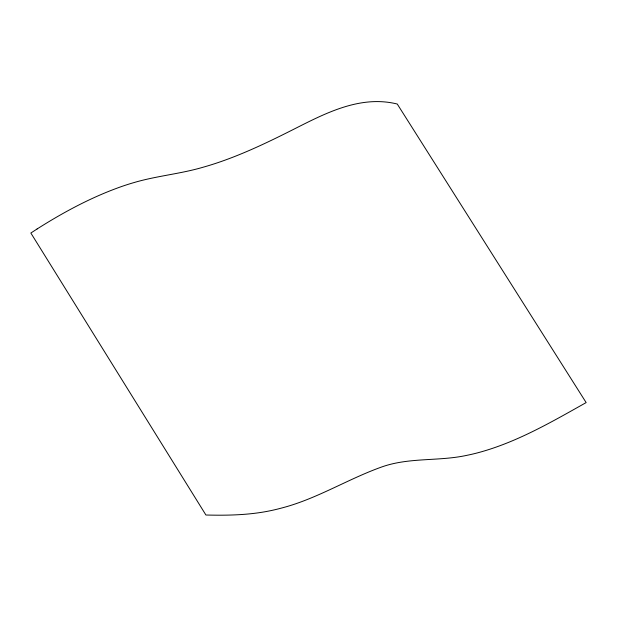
<?xml version="1.0" encoding="UTF-8"?>
<svg xmlns="http://www.w3.org/2000/svg" width="617" height="617" viewBox="0 0 617 617"><rect width="100%" height="100%" fill="white"/><g stroke="black" fill="none" stroke-linecap="round" stroke-linejoin="round"><path stroke-width="0.93" d="M37.089 228.976L30.85 233.025L205.916 515.01C227.634 515.557 249.569 515.118 270.902 510.614A125.86 63.767 -28.1 0 0 282.038 507.922C317.161 498.744 348.096 478.892 382.124 466.83C409.418 457.236 438.911 461.454 466.861 455.338A129.161 65.433 -28.1 0 0 476.926 453.017C515.974 442.782 551.22 422.198 586.15 402.585L397.255 104.026C359.927 94.787 324.704 113.621 292.466 129.909C267.863 142.319 242.921 154.289 216.744 163.027A173.431 87.861 -28.1 0 1 202.978 167.261C180.419 173.909 156.795 175.876 134.236 182.501A144.509 73.215 -28.1 0 0 122.151 186.326C92.118 196.823 63.898 211.963 37.089 228.976"/></g></svg>
